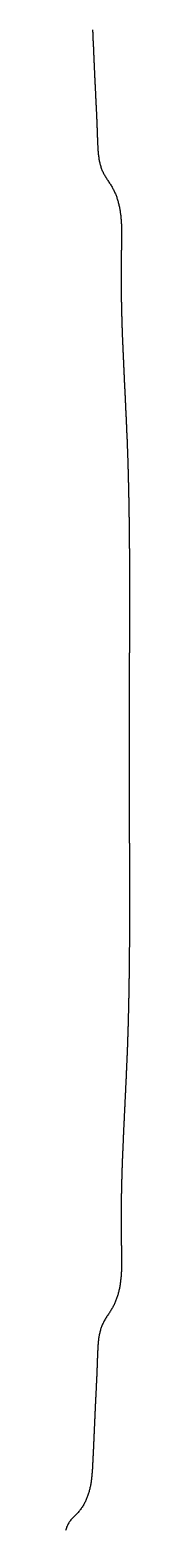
# Model space of a CAD drawing. Extents: x 40 to 225, y 4 to 261.
# Drawn here: x 224.05 to 225.38, y 132.63 to 163.77 of the extents above; entities that cross this region are included whole.
import ezdxf

# ---------------------------------------------------------------- set-up
doc = ezdxf.new("R2010")
doc.units = 0
doc.layers.get('0').update_dxf_attribs({"linetype": 'CONTINUOUS'})

msp = doc.modelspace()

# ---------------------------------------------------------------- linework, layer by layer
at = {"color": 7}
msp.add_polyline3d([(224.608, 163.78, 0), (224.609, 163.76, 0), (224.61, 163.74, 0), (224.611, 163.72, 0), (224.611, 163.7, 0), (224.612, 163.68, 0), (224.613, 163.66, 0), (224.614, 163.64, 0), (224.615, 163.62, 0), (224.616, 163.6, 0), (224.617, 163.58, 0), (224.617, 163.56, 0), (224.618, 163.54, 0), (224.619, 163.52, 0), (224.62, 163.5, 0), (224.621, 163.48, 0), (224.622, 163.461, 0), (224.623, 163.441, 0), (224.624, 163.421, 0), (224.624, 163.401, 0), (224.625, 163.381, 0), (224.626, 163.362, 0), (224.627, 163.342, 0), (224.628, 163.322, 0), (224.629, 163.302, 0), (224.63, 163.283, 0), (224.63, 163.263, 0), (224.631, 163.243, 0), (224.632, 163.224, 0), (224.633, 163.204, 0), (224.634, 163.184, 0), (224.635, 163.165, 0), (224.636, 163.145, 0), (224.636, 163.125, 0), (224.637, 163.106, 0), (224.638, 163.086, 0), (224.639, 163.067, 0), (224.64, 163.047, 0), (224.641, 163.027, 0), (224.642, 163.008, 0), (224.643, 162.988, 0), (224.643, 162.969, 0), (224.644, 162.949, 0), (224.645, 162.93, 0), (224.646, 162.91, 0), (224.647, 162.891, 0), (224.648, 162.871, 0), (224.649, 162.852, 0), (224.65, 162.832, 0), (224.651, 162.813, 0), (224.651, 162.793, 0), (224.652, 162.774, 0), (224.653, 162.754, 0), (224.654, 162.735, 0), (224.655, 162.715, 0), (224.656, 162.696, 0), (224.657, 162.676, 0), (224.658, 162.657, 0), (224.659, 162.637, 0), (224.66, 162.618, 0), (224.661, 162.598, 0), (224.662, 162.579, 0), (224.663, 162.56, 0), (224.664, 162.54, 0), (224.665, 162.521, 0), (224.666, 162.501, 0), (224.667, 162.482, 0), (224.668, 162.462, 0), (224.669, 162.443, 0), (224.67, 162.423, 0), (224.67, 162.404, 0), (224.671, 162.384, 0), (224.672, 162.365, 0), (224.673, 162.345, 0), (224.674, 162.326, 0), (224.675, 162.306, 0), (224.676, 162.287, 0), (224.677, 162.267, 0), (224.678, 162.248, 0), (224.679, 162.228, 0), (224.68, 162.209, 0), (224.681, 162.189, 0), (224.682, 162.17, 0), (224.683, 162.15, 0), (224.684, 162.131, 0), (224.685, 162.111, 0), (224.686, 162.091, 0), (224.687, 162.072, 0), (224.688, 162.052, 0), (224.689, 162.033, 0), (224.689, 162.013, 0), (224.69, 161.993, 0), (224.691, 161.974, 0), (224.692, 161.954, 0), (224.693, 161.934, 0), (224.694, 161.914, 0), (224.695, 161.895, 0), (224.696, 161.875, 0), (224.696, 161.855, 0), (224.697, 161.835, 0), (224.698, 161.815, 0), (224.699, 161.795, 0), (224.7, 161.776, 0), (224.7, 161.756, 0), (224.701, 161.736, 0), (224.702, 161.716, 0), (224.703, 161.696, 0), (224.703, 161.676, 0), (224.704, 161.656, 0), (224.705, 161.636, 0), (224.705, 161.616, 0), (224.706, 161.596, 0), (224.707, 161.575, 0), (224.707, 161.555, 0), (224.708, 161.535, 0), (224.708, 161.515, 0), (224.709, 161.495, 0), (224.71, 161.474, 0), (224.71, 161.454, 0), (224.711, 161.434, 0), (224.712, 161.414, 0), (224.713, 161.393, 0), (224.714, 161.373, 0), (224.715, 161.353, 0), (224.716, 161.333, 0), (224.717, 161.313, 0), (224.718, 161.292, 0), (224.72, 161.272, 0), (224.721, 161.252, 0), (224.723, 161.232, 0), (224.725, 161.212, 0), (224.727, 161.193, 0), (224.73, 161.173, 0), (224.732, 161.153, 0), (224.735, 161.133, 0), (224.738, 161.114, 0), (224.741, 161.094, 0), (224.745, 161.075, 0), (224.748, 161.056, 0), (224.752, 161.036, 0), (224.757, 161.017, 0), (224.761, 160.998, 0), (224.766, 160.979, 0), (224.772, 160.961, 0), (224.777, 160.942, 0), (224.783, 160.923, 0), (224.789, 160.905, 0), (224.796, 160.887, 0), (224.803, 160.869, 0), (224.81, 160.851, 0), (224.818, 160.833, 0), (224.826, 160.816, 0), (224.835, 160.798, 0), (224.844, 160.781, 0), (224.854, 160.764, 0), (224.863, 160.747, 0), (224.874, 160.73, 0), (224.884, 160.713, 0), (224.894, 160.697, 0), (224.905, 160.68, 0), (224.916, 160.663, 0), (224.927, 160.647, 0), (224.938, 160.63, 0), (224.949, 160.614, 0), (224.96, 160.597, 0), (224.971, 160.581, 0), (224.981, 160.564, 0), (224.992, 160.547, 0), (225.002, 160.531, 0), (225.012, 160.514, 0), (225.022, 160.497, 0), (225.031, 160.48, 0), (225.04, 160.463, 0), (225.049, 160.445, 0), (225.057, 160.428, 0), (225.066, 160.41, 0), (225.073, 160.393, 0), (225.081, 160.375, 0), (225.088, 160.357, 0), (225.095, 160.339, 0), (225.102, 160.321, 0), (225.109, 160.303, 0), (225.115, 160.285, 0), (225.121, 160.266, 0), (225.127, 160.248, 0), (225.132, 160.229, 0), (225.138, 160.211, 0), (225.143, 160.192, 0), (225.148, 160.173, 0), (225.152, 160.154, 0), (225.156, 160.135, 0), (225.161, 160.116, 0), (225.165, 160.097, 0), (225.168, 160.078, 0), (225.172, 160.059, 0), (225.175, 160.039, 0), (225.178, 160.02, 0), (225.181, 160.001, 0), (225.184, 159.981, 0), (225.187, 159.961, 0), (225.189, 159.942, 0), (225.192, 159.922, 0), (225.194, 159.902, 0), (225.196, 159.882, 0), (225.198, 159.863, 0), (225.199, 159.843, 0), (225.201, 159.823, 0), (225.202, 159.803, 0), (225.204, 159.783, 0), (225.205, 159.762, 0), (225.206, 159.742, 0), (225.207, 159.722, 0), (225.208, 159.702, 0), (225.208, 159.682, 0), (225.209, 159.661, 0), (225.209, 159.641, 0), (225.21, 159.621, 0), (225.21, 159.6, 0), (225.21, 159.58, 0), (225.21, 159.559, 0), (225.21, 159.539, 0), (225.21, 159.518, 0), (225.21, 159.498, 0), (225.21, 159.477, 0), (225.21, 159.457, 0), (225.21, 159.436, 0), (225.21, 159.416, 0), (225.209, 159.395, 0), (225.209, 159.374, 0), (225.209, 159.354, 0), (225.208, 159.333, 0), (225.208, 159.313, 0), (225.207, 159.292, 0), (225.207, 159.272, 0), (225.207, 159.251, 0), (225.206, 159.23, 0), (225.206, 159.21, 0), (225.205, 159.189, 0), (225.205, 159.169, 0), (225.204, 159.148, 0), (225.204, 159.128, 0), (225.204, 159.107, 0), (225.203, 159.087, 0), (225.203, 159.066, 0), (225.203, 159.046, 0), (225.202, 159.025, 0), (225.202, 159.005, 0), (225.202, 158.984, 0), (225.202, 158.964, 0), (225.201, 158.944, 0), (225.201, 158.923, 0), (225.201, 158.903, 0), (225.201, 158.882, 0), (225.201, 158.862, 0), (225.201, 158.842, 0), (225.2, 158.822, 0), (225.2, 158.801, 0), (225.2, 158.781, 0), (225.2, 158.761, 0), (225.2, 158.74, 0), (225.2, 158.72, 0), (225.2, 158.7, 0), (225.2, 158.68, 0), (225.2, 158.659, 0), (225.2, 158.639, 0), (225.2, 158.619, 0), (225.2, 158.599, 0), (225.2, 158.579, 0), (225.2, 158.559, 0), (225.2, 158.538, 0), (225.201, 158.518, 0), (225.201, 158.498, 0), (225.201, 158.478, 0), (225.201, 158.458, 0), (225.201, 158.438, 0), (225.201, 158.418, 0), (225.202, 158.398, 0), (225.202, 158.378, 0), (225.202, 158.358, 0), (225.202, 158.338, 0), (225.203, 158.318, 0), (225.203, 158.298, 0), (225.203, 158.278, 0), (225.203, 158.258, 0), (225.204, 158.238, 0), (225.204, 158.218, 0), (225.204, 158.198, 0), (225.205, 158.178, 0), (225.205, 158.158, 0), (225.205, 158.138, 0), (225.206, 158.118, 0), (225.206, 158.098, 0), (225.207, 158.078, 0), (225.207, 158.058, 0), (225.207, 158.038, 0), (225.208, 158.018, 0), (225.208, 157.999, 0), (225.209, 157.979, 0), (225.209, 157.959, 0), (225.21, 157.939, 0), (225.21, 157.919, 0), (225.211, 157.899, 0), (225.211, 157.88, 0), (225.212, 157.86, 0), (225.212, 157.84, 0), (225.213, 157.82, 0), (225.213, 157.8, 0), (225.214, 157.781, 0), (225.214, 157.761, 0), (225.215, 157.741, 0), (225.216, 157.721, 0), (225.216, 157.702, 0), (225.217, 157.682, 0), (225.217, 157.662, 0), (225.218, 157.643, 0), (225.219, 157.623, 0), (225.219, 157.603, 0), (225.22, 157.583, 0), (225.221, 157.564, 0), (225.221, 157.544, 0), (225.222, 157.524, 0), (225.223, 157.505, 0), (225.223, 157.485, 0), (225.224, 157.465, 0), (225.225, 157.446, 0), (225.226, 157.426, 0), (225.226, 157.407, 0), (225.227, 157.387, 0), (225.228, 157.367, 0), (225.229, 157.348, 0), (225.229, 157.328, 0), (225.23, 157.309, 0), (225.231, 157.289, 0), (225.232, 157.269, 0), (225.232, 157.25, 0), (225.233, 157.23, 0), (225.234, 157.211, 0), (225.235, 157.191, 0), (225.236, 157.172, 0), (225.236, 157.152, 0), (225.237, 157.133, 0), (225.238, 157.113, 0), (225.239, 157.093, 0), (225.24, 157.074, 0), (225.241, 157.054, 0), (225.241, 157.035, 0), (225.242, 157.015, 0), (225.243, 156.996, 0), (225.244, 156.976, 0), (225.245, 156.957, 0), (225.246, 156.937, 0), (225.247, 156.918, 0), (225.247, 156.899, 0), (225.248, 156.879, 0), (225.249, 156.86, 0), (225.25, 156.84, 0), (225.251, 156.821, 0), (225.252, 156.801, 0), (225.253, 156.782, 0), (225.254, 156.762, 0), (225.255, 156.743, 0), (225.255, 156.723, 0), (225.256, 156.704, 0), (225.257, 156.685, 0), (225.258, 156.665, 0), (225.259, 156.646, 0), (225.26, 156.626, 0), (225.261, 156.607, 0), (225.262, 156.588, 0), (225.263, 156.568, 0), (225.264, 156.549, 0), (225.265, 156.529, 0), (225.266, 156.51, 0), (225.267, 156.49, 0), (225.267, 156.471, 0), (225.268, 156.452, 0), (225.269, 156.432, 0), (225.27, 156.413, 0), (225.271, 156.394, 0), (225.272, 156.374, 0), (225.273, 156.355, 0), (225.274, 156.335, 0), (225.275, 156.316, 0), (225.276, 156.297, 0), (225.277, 156.277, 0), (225.278, 156.258, 0), (225.279, 156.239, 0), (225.28, 156.219, 0), (225.281, 156.2, 0), (225.282, 156.18, 0), (225.282, 156.161, 0), (225.283, 156.142, 0), (225.284, 156.122, 0), (225.285, 156.103, 0), (225.286, 156.084, 0), (225.287, 156.064, 0), (225.288, 156.045, 0), (225.289, 156.026, 0), (225.29, 156.006, 0), (225.291, 155.987, 0), (225.292, 155.968, 0), (225.293, 155.948, 0), (225.294, 155.929, 0), (225.295, 155.909, 0), (225.295, 155.89, 0), (225.296, 155.871, 0), (225.297, 155.851, 0), (225.298, 155.832, 0), (225.299, 155.813, 0), (225.3, 155.793, 0), (225.301, 155.774, 0), (225.302, 155.755, 0), (225.303, 155.735, 0), (225.304, 155.716, 0), (225.304, 155.697, 0), (225.305, 155.677, 0), (225.306, 155.658, 0), (225.307, 155.639, 0), (225.308, 155.619, 0), (225.309, 155.6, 0), (225.31, 155.58, 0), (225.31, 155.561, 0), (225.311, 155.542, 0), (225.312, 155.522, 0), (225.313, 155.503, 0), (225.314, 155.484, 0), (225.315, 155.464, 0), (225.316, 155.445, 0), (225.316, 155.426, 0), (225.317, 155.406, 0), (225.318, 155.387, 0), (225.319, 155.367, 0), (225.32, 155.348, 0), (225.32, 155.329, 0), (225.321, 155.309, 0), (225.322, 155.29, 0), (225.323, 155.27, 0), (225.323, 155.251, 0), (225.324, 155.232, 0), (225.325, 155.212, 0), (225.326, 155.193, 0), (225.326, 155.173, 0), (225.327, 155.154, 0), (225.328, 155.135, 0), (225.329, 155.115, 0), (225.329, 155.096, 0), (225.33, 155.076, 0), (225.331, 155.057, 0), (225.331, 155.038, 0), (225.332, 155.018, 0), (225.333, 154.999, 0), (225.333, 154.979, 0), (225.334, 154.96, 0), (225.335, 154.94, 0), (225.335, 154.921, 0), (225.336, 154.902, 0), (225.337, 154.882, 0), (225.337, 154.863, 0), (225.338, 154.843, 0), (225.338, 154.824, 0), (225.339, 154.804, 0), (225.34, 154.785, 0), (225.34, 154.765, 0), (225.341, 154.746, 0), (225.341, 154.726, 0), (225.342, 154.707, 0), (225.343, 154.687, 0), (225.343, 154.668, 0), (225.344, 154.649, 0), (225.344, 154.629, 0), (225.345, 154.61, 0), (225.345, 154.59, 0), (225.346, 154.571, 0), (225.346, 154.551, 0), (225.347, 154.532, 0), (225.347, 154.512, 0), (225.348, 154.493, 0), (225.348, 154.473, 0), (225.349, 154.454, 0), (225.349, 154.434, 0), (225.35, 154.415, 0), (225.35, 154.395, 0), (225.351, 154.376, 0), (225.351, 154.356, 0), (225.352, 154.337, 0), (225.352, 154.317, 0), (225.353, 154.298, 0), (225.353, 154.278, 0), (225.354, 154.259, 0), (225.354, 154.239, 0), (225.354, 154.219, 0), (225.355, 154.2, 0), (225.355, 154.18, 0), (225.356, 154.161, 0), (225.356, 154.141, 0), (225.356, 154.122, 0), (225.357, 154.102, 0), (225.357, 154.083, 0), (225.358, 154.063, 0), (225.358, 154.044, 0), (225.358, 154.024, 0), (225.359, 154.005, 0), (225.359, 153.985, 0), (225.36, 153.965, 0), (225.36, 153.946, 0), (225.36, 153.926, 0), (225.361, 153.907, 0), (225.361, 153.887, 0), (225.361, 153.868, 0), (225.362, 153.848, 0), (225.362, 153.828, 0), (225.362, 153.809, 0), (225.363, 153.789, 0), (225.363, 153.77, 0), (225.363, 153.75, 0), (225.363, 153.731, 0), (225.364, 153.711, 0), (225.364, 153.691, 0), (225.364, 153.672, 0), (225.365, 153.652, 0), (225.365, 153.633, 0), (225.365, 153.613, 0), (225.365, 153.593, 0), (225.366, 153.574, 0), (225.366, 153.554, 0), (225.366, 153.535, 0), (225.366, 153.515, 0), (225.367, 153.495, 0), (225.367, 153.476, 0), (225.367, 153.456, 0), (225.367, 153.437, 0), (225.368, 153.417, 0), (225.368, 153.397, 0), (225.368, 153.378, 0), (225.368, 153.358, 0), (225.369, 153.338, 0), (225.369, 153.319, 0), (225.369, 153.299, 0), (225.369, 153.28, 0), (225.369, 153.26, 0), (225.37, 153.24, 0), (225.37, 153.221, 0), (225.37, 153.201, 0), (225.37, 153.181, 0), (225.37, 153.162, 0), (225.37, 153.142, 0), (225.371, 153.122, 0), (225.371, 153.103, 0), (225.371, 153.083, 0), (225.371, 153.064, 0), (225.371, 153.044, 0), (225.371, 153.024, 0), (225.372, 153.005, 0), (225.372, 152.985, 0), (225.372, 152.965, 0), (225.372, 152.946, 0), (225.372, 152.926, 0), (225.372, 152.906, 0), (225.372, 152.887, 0), (225.372, 152.867, 0), (225.373, 152.847, 0), (225.373, 152.828, 0), (225.373, 152.808, 0), (225.373, 152.788, 0), (225.373, 152.769, 0), (225.373, 152.749, 0), (225.373, 152.729, 0), (225.373, 152.71, 0), (225.373, 152.69, 0), (225.373, 152.67, 0), (225.374, 152.65, 0), (225.374, 152.631, 0), (225.374, 152.611, 0), (225.374, 152.591, 0), (225.374, 152.572, 0), (225.374, 152.552, 0), (225.374, 152.532, 0), (225.374, 152.513, 0), (225.374, 152.493, 0), (225.374, 152.473, 0), (225.374, 152.454, 0), (225.374, 152.434, 0), (225.374, 152.414, 0), (225.374, 152.394, 0), (225.374, 152.375, 0), (225.374, 152.355, 0), (225.374, 152.335, 0), (225.375, 152.316, 0), (225.375, 152.296, 0), (225.375, 152.276, 0), (225.375, 152.256, 0), (225.375, 152.237, 0), (225.375, 152.217, 0), (225.375, 152.197, 0), (225.375, 152.178, 0), (225.375, 152.158, 0), (225.375, 152.138, 0), (225.375, 152.118, 0), (225.375, 152.099, 0), (225.375, 152.079, 0), (225.375, 152.059, 0), (225.375, 152.039, 0), (225.375, 152.02, 0), (225.375, 152, 0), (225.375, 151.98, 0), (225.375, 151.96, 0), (225.375, 151.941, 0), (225.375, 151.921, 0), (225.375, 151.901, 0), (225.375, 151.882, 0), (225.375, 151.862, 0), (225.375, 151.842, 0), (225.375, 151.822, 0), (225.375, 151.803, 0), (225.375, 151.783, 0), (225.374, 151.763, 0), (225.374, 151.743, 0), (225.374, 151.724, 0), (225.374, 151.704, 0), (225.374, 151.684, 0), (225.374, 151.664, 0), (225.374, 151.645, 0), (225.374, 151.625, 0), (225.374, 151.605, 0), (225.374, 151.585, 0), (225.374, 151.565, 0), (225.374, 151.546, 0), (225.374, 151.526, 0), (225.374, 151.506, 0), (225.374, 151.486, 0), (225.374, 151.467, 0), (225.374, 151.447, 0), (225.374, 151.427, 0), (225.374, 151.407, 0), (225.374, 151.388, 0), (225.374, 151.368, 0), (225.373, 151.348, 0), (225.373, 151.328, 0), (225.373, 151.308, 0), (225.373, 151.289, 0), (225.373, 151.269, 0), (225.373, 151.249, 0), (225.373, 151.229, 0), (225.373, 151.21, 0), (225.373, 151.19, 0), (225.373, 151.17, 0), (225.373, 151.15, 0), (225.373, 151.13, 0), (225.373, 151.111, 0), (225.373, 151.091, 0), (225.372, 151.071, 0), (225.372, 151.051, 0), (225.372, 151.031, 0), (225.372, 151.012, 0), (225.372, 150.992, 0), (225.372, 150.972, 0), (225.372, 150.952, 0), (225.372, 150.932, 0), (225.372, 150.913, 0), (225.372, 150.893, 0), (225.372, 150.873, 0), (225.372, 150.853, 0), (225.371, 150.833, 0), (225.371, 150.814, 0), (225.371, 150.794, 0), (225.371, 150.774, 0), (225.371, 150.754, 0), (225.371, 150.734, 0), (225.371, 150.715, 0), (225.371, 150.695, 0), (225.371, 150.675, 0), (225.371, 150.655, 0), (225.371, 150.635, 0), (225.37, 150.616, 0), (225.37, 150.596, 0), (225.37, 150.576, 0), (225.37, 150.556, 0), (225.37, 150.536, 0), (225.37, 150.517, 0), (225.37, 150.497, 0), (225.37, 150.477, 0), (225.37, 150.457, 0), (225.37, 150.437, 0), (225.37, 150.417, 0), (225.369, 150.398, 0), (225.369, 150.378, 0), (225.369, 150.358, 0), (225.369, 150.338, 0), (225.369, 150.318, 0), (225.369, 150.299, 0), (225.369, 150.279, 0), (225.369, 150.259, 0), (225.369, 150.239, 0), (225.369, 150.219, 0), (225.369, 150.199, 0), (225.368, 150.18, 0), (225.368, 150.16, 0), (225.368, 150.14, 0), (225.368, 150.12, 0), (225.368, 150.1, 0), (225.368, 150.081, 0), (225.368, 150.061, 0), (225.368, 150.041, 0), (225.368, 150.021, 0), (225.368, 150.001, 0), (225.368, 149.981, 0), (225.367, 149.962, 0), (225.367, 149.942, 0), (225.367, 149.922, 0), (225.367, 149.902, 0), (225.367, 149.882, 0), (225.367, 149.862, 0), (225.367, 149.843, 0), (225.367, 149.823, 0), (225.367, 149.803, 0), (225.367, 149.783, 0), (225.367, 149.763, 0), (225.367, 149.743, 0), (225.367, 149.724, 0), (225.366, 149.704, 0), (225.366, 149.684, 0), (225.366, 149.664, 0), (225.366, 149.644, 0), (225.366, 149.624, 0), (225.366, 149.605, 0), (225.366, 149.585, 0), (225.366, 149.565, 0), (225.366, 149.545, 0), (225.366, 149.525, 0), (225.366, 149.505, 0), (225.366, 149.486, 0), (225.366, 149.466, 0), (225.366, 149.446, 0), (225.366, 149.426, 0), (225.366, 149.406, 0), (225.365, 149.386, 0), (225.365, 149.366, 0), (225.365, 149.347, 0), (225.365, 149.327, 0), (225.365, 149.307, 0), (225.365, 149.287, 0), (225.365, 149.267, 0), (225.365, 149.247, 0), (225.365, 149.228, 0), (225.365, 149.208, 0), (225.365, 149.188, 0), (225.365, 149.168, 0), (225.365, 149.148, 0), (225.365, 149.128, 0), (225.365, 149.109, 0), (225.365, 149.089, 0), (225.365, 149.069, 0), (225.365, 149.049, 0), (225.365, 149.029, 0), (225.365, 149.009, 0), (225.365, 148.989, 0), (225.365, 148.97, 0), (225.365, 148.95, 0), (225.365, 148.93, 0), (225.365, 148.91, 0), (225.365, 148.89, 0), (225.365, 148.87, 0), (225.365, 148.851, 0), (225.365, 148.831, 0), (225.365, 148.811, 0), (225.365, 148.791, 0), (225.365, 148.771, 0), (225.365, 148.751, 0), (225.365, 148.732, 0), (225.365, 148.712, 0), (225.365, 148.692, 0), (225.365, 148.672, 0), (225.365, 148.652, 0), (225.365, 148.632, 0), (225.365, 148.612, 0), (225.365, 148.593, 0), (225.365, 148.573, 0), (225.365, 148.553, 0), (225.365, 148.533, 0), (225.365, 148.513, 0), (225.365, 148.493, 0), (225.365, 148.474, 0), (225.365, 148.454, 0), (225.365, 148.434, 0), (225.365, 148.414, 0), (225.365, 148.394, 0), (225.365, 148.374, 0), (225.365, 148.355, 0), (225.366, 148.335, 0), (225.366, 148.315, 0), (225.366, 148.295, 0), (225.366, 148.275, 0), (225.366, 148.255, 0), (225.366, 148.236, 0), (225.366, 148.216, 0), (225.366, 148.196, 0), (225.366, 148.176, 0), (225.366, 148.156, 0), (225.366, 148.136, 0), (225.366, 148.117, 0), (225.366, 148.097, 0), (225.366, 148.077, 0), (225.366, 148.057, 0), (225.366, 148.037, 0), (225.367, 148.017, 0), (225.367, 147.997, 0), (225.367, 147.978, 0), (225.367, 147.958, 0), (225.367, 147.938, 0), (225.367, 147.918, 0), (225.367, 147.898, 0), (225.367, 147.878, 0), (225.367, 147.859, 0), (225.367, 147.839, 0), (225.367, 147.819, 0), (225.367, 147.799, 0), (225.367, 147.779, 0), (225.368, 147.76, 0), (225.368, 147.74, 0), (225.368, 147.72, 0), (225.368, 147.7, 0), (225.368, 147.68, 0), (225.368, 147.66, 0), (225.368, 147.641, 0), (225.368, 147.621, 0), (225.368, 147.601, 0), (225.368, 147.581, 0), (225.368, 147.561, 0), (225.369, 147.541, 0), (225.369, 147.522, 0), (225.369, 147.502, 0), (225.369, 147.482, 0), (225.369, 147.462, 0), (225.369, 147.442, 0), (225.369, 147.422, 0), (225.369, 147.403, 0), (225.369, 147.383, 0), (225.369, 147.363, 0), (225.369, 147.343, 0), (225.37, 147.323, 0), (225.37, 147.304, 0), (225.37, 147.284, 0), (225.37, 147.264, 0), (225.37, 147.244, 0), (225.37, 147.224, 0), (225.37, 147.205, 0), (225.37, 147.185, 0), (225.37, 147.165, 0), (225.37, 147.145, 0), (225.37, 147.125, 0), (225.371, 147.105, 0), (225.371, 147.086, 0), (225.371, 147.066, 0), (225.371, 147.046, 0), (225.371, 147.026, 0), (225.371, 147.006, 0), (225.371, 146.987, 0), (225.371, 146.967, 0), (225.371, 146.947, 0), (225.371, 146.927, 0), (225.371, 146.907, 0), (225.372, 146.888, 0), (225.372, 146.868, 0), (225.372, 146.848, 0), (225.372, 146.828, 0), (225.372, 146.808, 0), (225.372, 146.789, 0), (225.372, 146.769, 0), (225.372, 146.749, 0), (225.372, 146.729, 0), (225.372, 146.709, 0), (225.372, 146.69, 0), (225.372, 146.67, 0), (225.373, 146.65, 0), (225.373, 146.63, 0), (225.373, 146.61, 0), (225.373, 146.591, 0), (225.373, 146.571, 0), (225.373, 146.551, 0), (225.373, 146.531, 0), (225.373, 146.512, 0), (225.373, 146.492, 0), (225.373, 146.472, 0), (225.373, 146.452, 0), (225.373, 146.432, 0), (225.373, 146.413, 0), (225.373, 146.393, 0), (225.374, 146.373, 0), (225.374, 146.353, 0), (225.374, 146.334, 0), (225.374, 146.314, 0), (225.374, 146.294, 0), (225.374, 146.274, 0), (225.374, 146.254, 0), (225.374, 146.235, 0), (225.374, 146.215, 0), (225.374, 146.195, 0), (225.374, 146.175, 0), (225.374, 146.156, 0), (225.374, 146.136, 0), (225.374, 146.116, 0), (225.374, 146.096, 0), (225.374, 146.077, 0), (225.374, 146.057, 0), (225.374, 146.037, 0), (225.374, 146.017, 0), (225.374, 145.998, 0), (225.374, 145.978, 0), (225.375, 145.958, 0), (225.375, 145.938, 0), (225.375, 145.919, 0), (225.375, 145.899, 0), (225.375, 145.879, 0), (225.375, 145.859, 0), (225.375, 145.84, 0), (225.375, 145.82, 0), (225.375, 145.8, 0), (225.375, 145.78, 0), (225.375, 145.761, 0), (225.375, 145.741, 0), (225.375, 145.721, 0), (225.375, 145.701, 0), (225.375, 145.682, 0), (225.375, 145.662, 0), (225.375, 145.642, 0), (225.375, 145.623, 0), (225.375, 145.603, 0), (225.375, 145.583, 0), (225.375, 145.563, 0), (225.375, 145.544, 0), (225.375, 145.524, 0), (225.375, 145.504, 0), (225.375, 145.484, 0), (225.375, 145.465, 0), (225.375, 145.445, 0), (225.375, 145.425, 0), (225.374, 145.406, 0), (225.374, 145.386, 0), (225.374, 145.366, 0), (225.374, 145.346, 0), (225.374, 145.327, 0), (225.374, 145.307, 0), (225.374, 145.287, 0), (225.374, 145.268, 0), (225.374, 145.248, 0), (225.374, 145.228, 0), (225.374, 145.209, 0), (225.374, 145.189, 0), (225.374, 145.169, 0), (225.374, 145.15, 0), (225.374, 145.13, 0), (225.374, 145.11, 0), (225.374, 145.09, 0), (225.373, 145.071, 0), (225.373, 145.051, 0), (225.373, 145.031, 0), (225.373, 145.012, 0), (225.373, 144.992, 0), (225.373, 144.972, 0), (225.373, 144.953, 0), (225.373, 144.933, 0), (225.373, 144.913, 0), (225.373, 144.894, 0), (225.372, 144.874, 0), (225.372, 144.854, 0), (225.372, 144.835, 0), (225.372, 144.815, 0), (225.372, 144.795, 0), (225.372, 144.776, 0), (225.372, 144.756, 0), (225.372, 144.736, 0), (225.371, 144.717, 0), (225.371, 144.697, 0), (225.371, 144.677, 0), (225.371, 144.658, 0), (225.371, 144.638, 0), (225.371, 144.618, 0), (225.37, 144.599, 0), (225.37, 144.579, 0), (225.37, 144.56, 0), (225.37, 144.54, 0), (225.37, 144.52, 0), (225.37, 144.501, 0), (225.369, 144.481, 0), (225.369, 144.461, 0), (225.369, 144.442, 0), (225.369, 144.422, 0), (225.369, 144.402, 0), (225.368, 144.383, 0), (225.368, 144.363, 0), (225.368, 144.344, 0), (225.368, 144.324, 0), (225.367, 144.304, 0), (225.367, 144.285, 0), (225.367, 144.265, 0), (225.367, 144.246, 0), (225.366, 144.226, 0), (225.366, 144.206, 0), (225.366, 144.187, 0), (225.366, 144.167, 0), (225.365, 144.148, 0), (225.365, 144.128, 0), (225.365, 144.108, 0), (225.365, 144.089, 0), (225.364, 144.069, 0), (225.364, 144.05, 0), (225.364, 144.03, 0), (225.363, 144.01, 0), (225.363, 143.991, 0), (225.363, 143.971, 0), (225.362, 143.952, 0), (225.362, 143.932, 0), (225.362, 143.912, 0), (225.362, 143.893, 0), (225.361, 143.873, 0), (225.361, 143.854, 0), (225.361, 143.834, 0), (225.36, 143.815, 0), (225.36, 143.795, 0), (225.359, 143.776, 0), (225.359, 143.756, 0), (225.359, 143.736, 0), (225.358, 143.717, 0), (225.358, 143.697, 0), (225.358, 143.678, 0), (225.357, 143.658, 0), (225.357, 143.639, 0), (225.356, 143.619, 0), (225.356, 143.6, 0), (225.356, 143.58, 0), (225.355, 143.561, 0), (225.355, 143.541, 0), (225.354, 143.521, 0), (225.354, 143.502, 0), (225.353, 143.482, 0), (225.353, 143.463, 0), (225.353, 143.443, 0), (225.352, 143.424, 0), (225.352, 143.404, 0), (225.351, 143.385, 0), (225.351, 143.365, 0), (225.35, 143.346, 0), (225.35, 143.326, 0), (225.349, 143.307, 0), (225.349, 143.287, 0), (225.348, 143.268, 0), (225.348, 143.248, 0), (225.347, 143.229, 0), (225.347, 143.209, 0), (225.346, 143.19, 0), (225.346, 143.17, 0), (225.345, 143.151, 0), (225.345, 143.131, 0), (225.344, 143.112, 0), (225.344, 143.092, 0), (225.343, 143.073, 0), (225.342, 143.053, 0), (225.342, 143.034, 0), (225.341, 143.015, 0), (225.341, 142.995, 0), (225.34, 142.976, 0), (225.34, 142.956, 0), (225.339, 142.937, 0), (225.338, 142.917, 0), (225.338, 142.898, 0), (225.337, 142.878, 0), (225.336, 142.859, 0), (225.336, 142.839, 0), (225.335, 142.82, 0), (225.335, 142.801, 0), (225.334, 142.781, 0), (225.333, 142.762, 0), (225.333, 142.742, 0), (225.332, 142.723, 0), (225.331, 142.703, 0), (225.33, 142.684, 0), (225.33, 142.665, 0), (225.329, 142.645, 0), (225.328, 142.626, 0), (225.328, 142.606, 0), (225.327, 142.587, 0), (225.326, 142.568, 0), (225.325, 142.548, 0), (225.325, 142.529, 0), (225.324, 142.509, 0), (225.323, 142.49, 0), (225.322, 142.471, 0), (225.322, 142.451, 0), (225.321, 142.432, 0), (225.32, 142.412, 0), (225.319, 142.393, 0), (225.319, 142.374, 0), (225.318, 142.354, 0), (225.317, 142.335, 0), (225.316, 142.315, 0), (225.315, 142.296, 0), (225.315, 142.277, 0), (225.314, 142.257, 0), (225.313, 142.238, 0), (225.312, 142.219, 0), (225.311, 142.199, 0), (225.31, 142.18, 0), (225.309, 142.161, 0), (225.309, 142.141, 0), (225.308, 142.122, 0), (225.307, 142.102, 0), (225.306, 142.083, 0), (225.305, 142.064, 0), (225.304, 142.044, 0), (225.303, 142.025, 0), (225.303, 142.006, 0), (225.302, 141.986, 0), (225.301, 141.967, 0), (225.3, 141.948, 0), (225.299, 141.928, 0), (225.298, 141.909, 0), (225.297, 141.89, 0), (225.296, 141.87, 0), (225.295, 141.851, 0), (225.294, 141.832, 0), (225.293, 141.812, 0), (225.293, 141.793, 0), (225.292, 141.773, 0), (225.291, 141.754, 0), (225.29, 141.735, 0), (225.289, 141.715, 0), (225.288, 141.696, 0), (225.287, 141.677, 0), (225.286, 141.657, 0), (225.285, 141.638, 0), (225.284, 141.619, 0), (225.283, 141.599, 0), (225.282, 141.58, 0), (225.281, 141.561, 0), (225.28, 141.541, 0), (225.279, 141.522, 0), (225.279, 141.502, 0), (225.278, 141.483, 0), (225.277, 141.464, 0), (225.276, 141.444, 0), (225.275, 141.425, 0), (225.274, 141.406, 0), (225.273, 141.386, 0), (225.272, 141.367, 0), (225.271, 141.347, 0), (225.27, 141.328, 0), (225.269, 141.309, 0), (225.268, 141.289, 0), (225.267, 141.27, 0), (225.266, 141.25, 0), (225.265, 141.231, 0), (225.264, 141.212, 0), (225.264, 141.192, 0), (225.263, 141.173, 0), (225.262, 141.153, 0), (225.261, 141.134, 0), (225.26, 141.115, 0), (225.259, 141.095, 0), (225.258, 141.076, 0), (225.257, 141.056, 0), (225.256, 141.037, 0), (225.255, 141.018, 0), (225.254, 140.998, 0), (225.253, 140.979, 0), (225.253, 140.959, 0), (225.252, 140.94, 0), (225.251, 140.92, 0), (225.25, 140.901, 0), (225.249, 140.881, 0), (225.248, 140.862, 0), (225.247, 140.842, 0), (225.246, 140.823, 0), (225.245, 140.803, 0), (225.245, 140.784, 0), (225.244, 140.764, 0), (225.243, 140.745, 0), (225.242, 140.726, 0), (225.241, 140.706, 0), (225.24, 140.686, 0), (225.24, 140.667, 0), (225.239, 140.647, 0), (225.238, 140.628, 0), (225.237, 140.608, 0), (225.236, 140.589, 0), (225.235, 140.569, 0), (225.235, 140.55, 0), (225.234, 140.53, 0), (225.233, 140.511, 0), (225.232, 140.491, 0), (225.231, 140.472, 0), (225.231, 140.452, 0), (225.23, 140.432, 0), (225.229, 140.413, 0), (225.228, 140.393, 0), (225.228, 140.374, 0), (225.227, 140.354, 0), (225.226, 140.334, 0), (225.225, 140.315, 0), (225.225, 140.295, 0), (225.224, 140.275, 0), (225.223, 140.256, 0), (225.223, 140.236, 0), (225.222, 140.217, 0), (225.221, 140.197, 0), (225.221, 140.177, 0), (225.22, 140.157, 0), (225.219, 140.138, 0), (225.219, 140.118, 0), (225.218, 140.098, 0), (225.217, 140.079, 0), (225.217, 140.059, 0), (225.216, 140.039, 0), (225.216, 140.02, 0), (225.215, 140, 0), (225.214, 139.98, 0), (225.214, 139.96, 0), (225.213, 139.94, 0), (225.213, 139.921, 0), (225.212, 139.901, 0), (225.212, 139.881, 0), (225.211, 139.861, 0), (225.211, 139.842, 0), (225.21, 139.822, 0), (225.21, 139.802, 0), (225.209, 139.782, 0), (225.209, 139.762, 0), (225.208, 139.742, 0), (225.208, 139.722, 0), (225.207, 139.703, 0), (225.207, 139.683, 0), (225.206, 139.663, 0), (225.206, 139.643, 0), (225.206, 139.623, 0), (225.205, 139.603, 0), (225.205, 139.583, 0), (225.205, 139.563, 0), (225.204, 139.543, 0), (225.204, 139.523, 0), (225.204, 139.503, 0), (225.203, 139.483, 0), (225.203, 139.463, 0), (225.203, 139.443, 0), (225.202, 139.423, 0), (225.202, 139.403, 0), (225.202, 139.383, 0), (225.202, 139.363, 0), (225.202, 139.343, 0), (225.201, 139.323, 0), (225.201, 139.303, 0), (225.201, 139.283, 0), (225.201, 139.263, 0), (225.201, 139.243, 0), (225.201, 139.223, 0), (225.2, 139.202, 0), (225.2, 139.182, 0), (225.2, 139.162, 0), (225.2, 139.142, 0), (225.2, 139.122, 0), (225.2, 139.102, 0), (225.2, 139.081, 0), (225.2, 139.061, 0), (225.2, 139.041, 0), (225.2, 139.021, 0), (225.2, 139, 0), (225.2, 138.98, 0), (225.2, 138.96, 0), (225.2, 138.94, 0), (225.201, 138.919, 0), (225.201, 138.899, 0), (225.201, 138.879, 0), (225.201, 138.858, 0), (225.201, 138.838, 0), (225.201, 138.818, 0), (225.201, 138.797, 0), (225.202, 138.777, 0), (225.202, 138.756, 0), (225.202, 138.736, 0), (225.202, 138.716, 0), (225.203, 138.695, 0), (225.203, 138.675, 0), (225.203, 138.654, 0), (225.204, 138.634, 0), (225.204, 138.613, 0), (225.205, 138.593, 0), (225.205, 138.572, 0), (225.205, 138.552, 0), (225.206, 138.531, 0), (225.206, 138.51, 0), (225.207, 138.49, 0), (225.207, 138.469, 0), (225.208, 138.449, 0), (225.208, 138.428, 0), (225.208, 138.407, 0), (225.209, 138.387, 0), (225.209, 138.366, 0), (225.209, 138.346, 0), (225.21, 138.325, 0), (225.21, 138.305, 0), (225.21, 138.284, 0), (225.21, 138.263, 0), (225.21, 138.243, 0), (225.21, 138.222, 0), (225.21, 138.202, 0), (225.21, 138.181, 0), (225.21, 138.161, 0), (225.21, 138.141, 0), (225.21, 138.12, 0), (225.209, 138.1, 0), (225.209, 138.08, 0), (225.208, 138.059, 0), (225.207, 138.039, 0), (225.207, 138.019, 0), (225.206, 137.999, 0), (225.205, 137.978, 0), (225.203, 137.958, 0), (225.202, 137.938, 0), (225.201, 137.918, 0), (225.199, 137.898, 0), (225.197, 137.878, 0), (225.195, 137.858, 0), (225.193, 137.839, 0), (225.191, 137.819, 0), (225.189, 137.799, 0), (225.186, 137.78, 0), (225.184, 137.76, 0), (225.181, 137.74, 0), (225.178, 137.721, 0), (225.175, 137.702, 0), (225.171, 137.682, 0), (225.168, 137.663, 0), (225.164, 137.644, 0), (225.16, 137.625, 0), (225.156, 137.606, 0), (225.151, 137.587, 0), (225.147, 137.568, 0), (225.142, 137.549, 0), (225.137, 137.53, 0), (225.131, 137.512, 0), (225.126, 137.493, 0), (225.12, 137.475, 0), (225.114, 137.457, 0), (225.108, 137.438, 0), (225.101, 137.42, 0), (225.094, 137.402, 0), (225.087, 137.384, 0), (225.08, 137.366, 0), (225.072, 137.349, 0), (225.064, 137.331, 0), (225.056, 137.314, 0), (225.047, 137.296, 0), (225.039, 137.279, 0), (225.029, 137.262, 0), (225.02, 137.245, 0), (225.01, 137.228, 0), (225, 137.211, 0), (224.99, 137.194, 0), (224.979, 137.177, 0), (224.969, 137.161, 0), (224.958, 137.144, 0), (224.947, 137.128, 0), (224.936, 137.111, 0), (224.925, 137.095, 0), (224.914, 137.078, 0), (224.903, 137.062, 0), (224.893, 137.045, 0), (224.882, 137.028, 0), (224.872, 137.012, 0), (224.862, 136.995, 0), (224.852, 136.978, 0), (224.843, 136.96, 0), (224.833, 136.943, 0), (224.825, 136.926, 0), (224.817, 136.908, 0), (224.809, 136.89, 0), (224.802, 136.872, 0), (224.795, 136.854, 0), (224.788, 136.836, 0), (224.782, 136.818, 0), (224.776, 136.799, 0), (224.771, 136.78, 0), (224.765, 136.762, 0), (224.761, 136.743, 0), (224.756, 136.724, 0), (224.752, 136.705, 0), (224.748, 136.685, 0), (224.744, 136.666, 0), (224.741, 136.647, 0), (224.737, 136.627, 0), (224.734, 136.608, 0), (224.732, 136.588, 0), (224.729, 136.568, 0), (224.727, 136.548, 0), (224.725, 136.528, 0), (224.723, 136.508, 0), (224.721, 136.488, 0), (224.72, 136.468, 0), (224.718, 136.448, 0), (224.717, 136.428, 0), (224.716, 136.408, 0), (224.715, 136.388, 0), (224.714, 136.368, 0), (224.713, 136.347, 0), (224.712, 136.327, 0), (224.711, 136.307, 0), (224.71, 136.287, 0), (224.71, 136.266, 0), (224.709, 136.246, 0), (224.708, 136.226, 0), (224.708, 136.206, 0), (224.707, 136.186, 0), (224.707, 136.165, 0), (224.706, 136.145, 0), (224.705, 136.125, 0), (224.705, 136.105, 0), (224.704, 136.085, 0), (224.703, 136.065, 0), (224.702, 136.045, 0), (224.702, 136.025, 0), (224.701, 136.005, 0), (224.7, 135.985, 0), (224.699, 135.965, 0), (224.699, 135.946, 0), (224.698, 135.926, 0), (224.697, 135.906, 0), (224.696, 135.886, 0), (224.695, 135.866, 0), (224.694, 135.846, 0), (224.694, 135.827, 0), (224.693, 135.807, 0), (224.692, 135.787, 0), (224.691, 135.768, 0), (224.69, 135.748, 0), (224.689, 135.728, 0), (224.688, 135.709, 0), (224.687, 135.689, 0), (224.686, 135.669, 0), (224.685, 135.65, 0), (224.684, 135.63, 0), (224.683, 135.611, 0), (224.683, 135.591, 0), (224.682, 135.571, 0), (224.681, 135.552, 0), (224.68, 135.532, 0), (224.679, 135.513, 0), (224.678, 135.493, 0), (224.677, 135.474, 0), (224.676, 135.454, 0), (224.675, 135.435, 0), (224.674, 135.415, 0), (224.673, 135.396, 0), (224.672, 135.376, 0), (224.671, 135.357, 0), (224.67, 135.337, 0), (224.669, 135.318, 0), (224.668, 135.298, 0), (224.667, 135.279, 0), (224.666, 135.259, 0), (224.665, 135.24, 0), (224.664, 135.22, 0), (224.663, 135.201, 0), (224.662, 135.181, 0), (224.662, 135.162, 0), (224.661, 135.143, 0), (224.66, 135.123, 0), (224.659, 135.104, 0), (224.658, 135.084, 0), (224.657, 135.065, 0), (224.656, 135.045, 0), (224.655, 135.026, 0), (224.654, 135.006, 0), (224.653, 134.987, 0), (224.653, 134.967, 0), (224.652, 134.948, 0), (224.651, 134.928, 0), (224.65, 134.908, 0), (224.649, 134.889, 0), (224.648, 134.869, 0), (224.647, 134.85, 0), (224.647, 134.83, 0), (224.646, 134.811, 0), (224.645, 134.791, 0), (224.644, 134.772, 0), (224.643, 134.752, 0), (224.642, 134.732, 0), (224.641, 134.713, 0), (224.641, 134.693, 0), (224.64, 134.674, 0), (224.639, 134.654, 0), (224.638, 134.634, 0), (224.637, 134.615, 0), (224.636, 134.595, 0), (224.636, 134.575, 0), (224.635, 134.556, 0), (224.634, 134.536, 0), (224.633, 134.516, 0), (224.632, 134.497, 0), (224.631, 134.477, 0), (224.63, 134.457, 0), (224.63, 134.438, 0), (224.629, 134.418, 0), (224.628, 134.398, 0), (224.627, 134.378, 0), (224.626, 134.359, 0), (224.625, 134.339, 0), (224.624, 134.319, 0), (224.623, 134.299, 0), (224.623, 134.28, 0), (224.622, 134.26, 0), (224.621, 134.24, 0), (224.62, 134.22, 0), (224.619, 134.2, 0), (224.618, 134.18, 0), (224.617, 134.16, 0), (224.616, 134.141, 0), (224.615, 134.121, 0), (224.614, 134.101, 0), (224.613, 134.081, 0), (224.612, 134.061, 0), (224.611, 134.041, 0), (224.61, 134.021, 0), (224.609, 134.001, 0), (224.608, 133.981, 0), (224.607, 133.961, 0), (224.606, 133.941, 0), (224.605, 133.921, 0), (224.604, 133.901, 0), (224.602, 133.881, 0), (224.601, 133.861, 0), (224.599, 133.841, 0), (224.598, 133.822, 0), (224.596, 133.802, 0), (224.594, 133.782, 0), (224.593, 133.762, 0), (224.591, 133.742, 0), (224.588, 133.722, 0), (224.586, 133.703, 0), (224.584, 133.683, 0), (224.581, 133.663, 0), (224.578, 133.644, 0), (224.576, 133.624, 0), (224.572, 133.605, 0), (224.569, 133.585, 0), (224.566, 133.566, 0), (224.562, 133.546, 0), (224.558, 133.527, 0), (224.554, 133.508, 0), (224.55, 133.489, 0), (224.545, 133.47, 0), (224.54, 133.451, 0), (224.535, 133.432, 0), (224.53, 133.413, 0), (224.524, 133.394, 0), (224.518, 133.375, 0), (224.512, 133.357, 0), (224.506, 133.338, 0), (224.499, 133.32, 0), (224.492, 133.302, 0), (224.485, 133.284, 0), (224.477, 133.265, 0), (224.469, 133.247, 0), (224.46, 133.23, 0), (224.452, 133.212, 0), (224.443, 133.194, 0), (224.433, 133.177, 0), (224.424, 133.16, 0), (224.414, 133.143, 0), (224.403, 133.126, 0), (224.393, 133.109, 0), (224.381, 133.093, 0), (224.37, 133.077, 0), (224.358, 133.061, 0), (224.346, 133.045, 0), (224.334, 133.029, 0), (224.321, 133.014, 0), (224.308, 132.999, 0), (224.295, 132.984, 0), (224.281, 132.97, 0), (224.267, 132.955, 0), (224.253, 132.941, 0), (224.239, 132.927, 0), (224.225, 132.913, 0), (224.211, 132.899, 0), (224.197, 132.885, 0), (224.184, 132.871, 0), (224.17, 132.856, 0), (224.158, 132.841, 0), (224.145, 132.826, 0), (224.134, 132.811, 0), (224.123, 132.795, 0), (224.113, 132.779, 0), (224.103, 132.763, 0), (224.094, 132.746, 0), (224.086, 132.728, 0), (224.078, 132.711, 0), (224.07, 132.693, 0), (224.064, 132.675, 0), (224.057, 132.656, 0), (224.052, 132.638, 0), (224.046, 132.619, 0)], dxfattribs=at)

doc.saveas('drawing.dxf')
